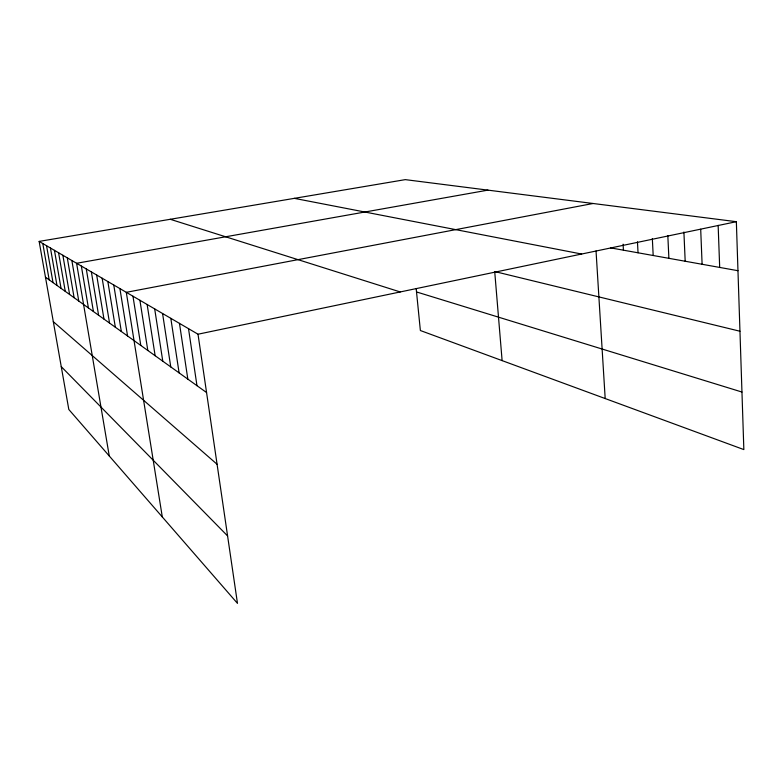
<?xml version="1.0" encoding="UTF-8"?>
<svg xmlns="http://www.w3.org/2000/svg" width="783" height="783" viewBox="0 0 783 783"><rect width="100%" height="100%" fill="white"/><g stroke="black" fill="none" stroke-linecap="round" stroke-linejoin="round"><path stroke-width="1.17" d="M198.011 334.214L237.474 603.37L68.816 409.48L39.15 241.409L198.011 334.214L736.353 221.697L743.85 449.589L420.373 330.524L416.184 288.594M593.093 203.492L126.298 292.323L162.296 516.946M487.926 190.132L76.597 263.284L109.268 455.98M39.15 241.409L405.3 179.63L736.353 221.697M610.486 247.859L737.968 270.703M294.33 198.353L581.652 254.035M739.955 331.238L494.709 271.544L502.118 360.62M416.517 291.942L741.961 392.038M170.263 219.289L400.23 291.951M45.463 277.192L206.565 392.547M53.313 321.666L217.077 464.27M61.25 366.63L227.579 535.915M42.801 243.542L49.182 279.854M54.448 250.345L61.045 288.35M50.445 248.005L56.973 285.423M46.559 245.735L53.019 282.594M62.865 255.258L69.609 294.486M58.588 252.762L65.263 291.364M71.86 260.514L78.76 301.034M67.289 257.842L74.111 297.706M81.354 266.063L88.41 307.944M91.376 271.916L98.599 315.246M86.277 268.941L93.422 311.526M96.661 275.009L103.973 319.092M107.848 281.537L115.326 327.216M102.152 278.21L109.542 323.076M113.76 284.992L121.326 331.512M119.907 288.584L127.56 335.976M132.963 296.209L140.793 345.45M139.903 300.261L147.821 350.481M154.682 308.903L162.786 361.198M147.135 304.489L155.142 355.727M162.57 313.513L170.763 366.914M170.821 318.329L179.111 372.894M179.464 323.369L187.832 379.138M188.517 328.664L196.973 385.686M596.039 250.981L605.19 398.557M623.092 244.179L623.425 250.168M637.46 241.82L638.037 252.792M652.337 238.609L653.188 255.503M667.821 235.585L668.888 258.321M683.902 232.003L685.184 261.238M700.697 229.204L702.106 264.272M718.148 225.367L719.685 267.424"/></g></svg>
